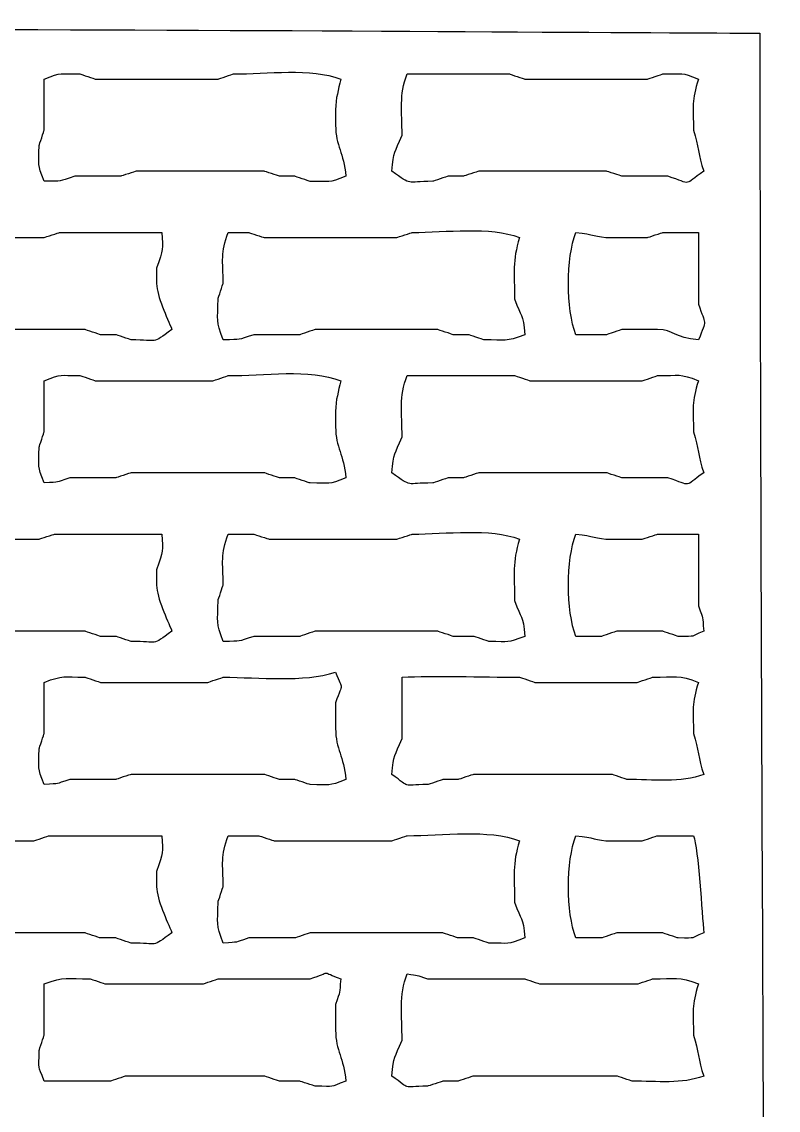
# Model space of a CAD drawing. Extents: x -149 to 150, y -212 to 234.
# Drawn here: x 130.22 to 142.75, y 78.55 to 96.58 of the extents above; entities that cross this region are included whole.
import ezdxf

# ---------------------------------------------------------------- set-up
doc = ezdxf.new("R2010")
doc.units = 0
doc.header["$MEASUREMENT"] = 0
doc.layers.add('EBENE_1', color=7, linetype='CONTINUOUS')

msp = doc.modelspace()

# ---------------------------------------------------------------- linework, layer by layer
at = {"layer": 'EBENE_1', "color": 250}
for points, knots in [([(142.4466, 96.392), (139.7389, 96.392), (118.5936, 96.5792), (117.8933, 96.3073), (117.8933, 96.3073), (117.6937, 95.7931), (117.6937, 36.0308), (117.8933, 35.5167), (117.8933, 35.5167), (118.3962, 35.3214), (141.9438, 35.3214), (142.4466, 35.5167), (142.4466, 35.5167), (142.7502, 36.2987), (142.5312, 62.6309), (142.5313, 65.9119), (142.5313, 65.9119), (142.5313, 76.0596), (142.4466, 86.3071), (142.4466, 96.392)], [0, 0, 0, 0, 0.1666667, 0.1666667, 0.1666667, 0.1666667, 0.3333333, 0.3333333, 0.3333333, 0.3333333, 0.5, 0.5, 0.5, 0.5, 0.6666667, 0.6666667, 0.6666667, 0.6666667, 1, 1, 1, 1]), ([(135.4193, 94.868), (135.4193, 94.868), (135.4193, 95.122), (135.4193, 95.122), (135.4193, 95.122), (135.4193, 95.3251), (135.4685, 95.4423), (135.504, 95.6299), (135.504, 95.6299), (135.0129, 95.8205), (134.2833, 95.7147), (133.726, 95.7147), (133.726, 95.7147), (133.7208, 95.7123), (133.4861, 95.635), (133.472, 95.63), (133.472, 95.63), (133.472, 95.63), (131.948, 95.63), (131.948, 95.63), (131.948, 95.63), (131.948, 95.63), (131.44, 95.63), (131.44, 95.63), (131.44, 95.63), (131.4348, 95.6323), (131.2001, 95.7095), (131.1859, 95.7147), (131.1859, 95.7147), (130.8282, 95.7146), (130.9041, 95.7506), (130.5933, 95.63), (130.5933, 95.63), (130.5933, 95.63), (130.5933, 94.7833), (130.5933, 94.7833), (130.5933, 94.7833), (130.591, 94.7782), (130.5137, 94.5435), (130.5086, 94.5293), (130.5086, 94.5293), (130.5086, 94.1717), (130.4727, 94.2475), (130.5933, 93.9367), (130.5933, 93.9367), (130.9262, 93.9439), (130.8023, 93.9244), (131.1013, 94.0212), (131.1013, 94.0212), (131.1013, 94.0212), (131.8633, 94.0212), (131.8633, 94.0212), (131.8633, 94.0212), (131.8684, 94.0237), (132.1031, 94.1009), (132.1173, 94.106), (132.1173, 94.106), (132.1173, 94.106), (133.0486, 94.106), (133.0486, 94.106), (133.0486, 94.106), (133.0486, 94.106), (133.8106, 94.106), (133.8106, 94.106), (133.8106, 94.106), (133.8106, 94.106), (134.234, 94.1059), (134.234, 94.1059), (134.234, 94.1059), (134.2391, 94.1037), (134.4738, 94.0264), (134.488, 94.0213), (134.488, 94.0213), (134.488, 94.0213), (134.742, 94.0213), (134.742, 94.0213), (134.742, 94.0213), (134.7471, 94.0189), (134.9818, 93.9418), (134.996, 93.9366), (134.996, 93.9366), (135.3536, 93.9367), (135.2779, 93.9007), (135.5886, 94.0213), (135.5886, 94.0213), (135.5585, 94.4129), (135.4193, 94.5141), (135.4193, 94.868)], [0, 0, 0, 0, 0.0434783, 0.0434783, 0.0434783, 0.0434783, 0.0869565, 0.0869565, 0.0869565, 0.0869565, 0.1304348, 0.1304348, 0.1304348, 0.1304348, 0.173913, 0.173913, 0.173913, 0.173913, 0.2173913, 0.2173913, 0.2173913, 0.2173913, 0.2608696, 0.2608696, 0.2608696, 0.2608696, 0.3043478, 0.3043478, 0.3043478, 0.3043478, 0.3478261, 0.3478261, 0.3478261, 0.3478261, 0.3913043, 0.3913043, 0.3913043, 0.3913043, 0.4347826, 0.4347826, 0.4347826, 0.4347826, 0.4782609, 0.4782609, 0.4782609, 0.4782609, 0.5217391, 0.5217391, 0.5217391, 0.5217391, 0.5652174, 0.5652174, 0.5652174, 0.5652174, 0.6086957, 0.6086957, 0.6086957, 0.6086957, 0.6521739, 0.6521739, 0.6521739, 0.6521739, 0.6956522, 0.6956522, 0.6956522, 0.6956522, 0.7391304, 0.7391304, 0.7391304, 0.7391304, 0.7826087, 0.7826087, 0.7826087, 0.7826087, 0.826087, 0.826087, 0.826087, 0.826087, 0.8695652, 0.8695652, 0.8695652, 0.8695652, 0.9130435, 0.9130435, 0.9130435, 0.9130435, 1, 1, 1, 1]), ([(141.346, 94.7832), (141.3459, 95.1824), (141.3122, 95.265), (141.4306, 95.63), (141.4306, 95.63), (141.1199, 95.7505), (141.1956, 95.7146), (140.838, 95.7147), (140.838, 95.7147), (140.8328, 95.7123), (140.598, 95.635), (140.584, 95.6299), (140.584, 95.6299), (140.584, 95.6299), (140.1606, 95.63), (140.1606, 95.63), (140.1606, 95.63), (140.1606, 95.63), (138.5519, 95.63), (138.5519, 95.63), (138.5519, 95.63), (138.5468, 95.6323), (138.3121, 95.7095), (138.298, 95.7147), (138.298, 95.7147), (138.298, 95.7147), (136.6046, 95.7146), (136.6046, 95.7146), (136.6046, 95.7146), (136.4686, 95.3644), (136.52, 95.0991), (136.5199, 94.6986), (136.5199, 94.6986), (136.4001, 94.3998), (136.3768, 94.446), (136.3506, 94.106), (136.3506, 94.106), (136.7039, 93.8542), (136.5622, 93.9366), (137.0279, 93.9367), (137.0279, 93.9367), (137.0331, 93.9389), (137.2678, 94.0161), (137.282, 94.0212), (137.282, 94.0212), (137.282, 94.0212), (137.536, 94.0212), (137.536, 94.0212), (137.536, 94.0212), (137.5411, 94.0237), (137.7758, 94.1008), (137.79, 94.106), (137.79, 94.106), (137.79, 94.106), (138.2133, 94.1059), (138.2133, 94.1059), (138.2133, 94.1059), (138.2133, 94.1059), (138.9752, 94.1059), (138.9752, 94.1059), (138.9752, 94.1059), (138.9752, 94.1059), (139.9066, 94.1059), (139.9066, 94.1059), (139.9066, 94.1059), (139.9118, 94.1037), (140.1464, 94.0263), (140.1606, 94.0213), (140.1606, 94.0213), (140.1606, 94.0213), (140.9226, 94.0213), (140.9226, 94.0213), (140.9226, 94.0213), (141.344, 93.8846), (141.1716, 93.8612), (141.5153, 94.1059), (141.5153, 94.1059), (141.43, 94.3689), (141.4312, 94.5203), (141.346, 94.7832)], [0, 0, 0, 0, 0.047619, 0.047619, 0.047619, 0.047619, 0.0952381, 0.0952381, 0.0952381, 0.0952381, 0.1428571, 0.1428571, 0.1428571, 0.1428571, 0.1904762, 0.1904762, 0.1904762, 0.1904762, 0.2380952, 0.2380952, 0.2380952, 0.2380952, 0.2857143, 0.2857143, 0.2857143, 0.2857143, 0.3333333, 0.3333333, 0.3333333, 0.3333333, 0.3809524, 0.3809524, 0.3809524, 0.3809524, 0.4285714, 0.4285714, 0.4285714, 0.4285714, 0.4761905, 0.4761905, 0.4761905, 0.4761905, 0.5238095, 0.5238095, 0.5238095, 0.5238095, 0.5714286, 0.5714286, 0.5714286, 0.5714286, 0.6190476, 0.6190476, 0.6190476, 0.6190476, 0.6666667, 0.6666667, 0.6666667, 0.6666667, 0.7142857, 0.7142857, 0.7142857, 0.7142857, 0.7619048, 0.7619048, 0.7619048, 0.7619048, 0.8095238, 0.8095238, 0.8095238, 0.8095238, 0.8571429, 0.8571429, 0.8571429, 0.8571429, 0.9047619, 0.9047619, 0.9047619, 0.9047619, 1, 1, 1, 1]), ([(138.3826, 91.9892), (138.3825, 92.4144), (138.342, 92.6193), (138.4673, 93.0052), (138.4673, 93.0052), (137.9761, 93.196), (137.2467, 93.0899), (136.6892, 93.0899), (136.6892, 93.0899), (136.6842, 93.0877), (136.4495, 93.0104), (136.4353, 93.0053), (136.4353, 93.0053), (136.4353, 93.0053), (134.6573, 93.0053), (134.6573, 93.0053), (134.6573, 93.0053), (134.6573, 93.0053), (134.234, 93.0052), (134.234, 93.0052), (134.234, 93.0052), (134.2288, 93.0077), (133.994, 93.0849), (133.98, 93.09), (133.98, 93.09), (133.98, 93.09), (133.6413, 93.0899), (133.6413, 93.0899), (133.6413, 93.0899), (133.5091, 92.7496), (133.5566, 92.627), (133.5566, 92.2432), (133.5566, 92.2432), (133.5542, 92.2381), (133.4771, 92.0034), (133.4719, 91.9892), (133.4719, 91.9892), (133.472, 91.6226), (133.4308, 91.636), (133.5566, 91.3119), (133.5566, 91.3119), (133.8895, 91.3192), (133.7657, 91.2996), (134.0646, 91.3967), (134.0646, 91.3967), (134.0646, 91.3967), (134.8266, 91.3967), (134.8266, 91.3967), (134.8266, 91.3967), (134.8318, 91.399), (135.0665, 91.4761), (135.0806, 91.4812), (135.0806, 91.4812), (135.0806, 91.4812), (136.0119, 91.4812), (136.0119, 91.4812), (136.0119, 91.4812), (136.0119, 91.4812), (136.6892, 91.4812), (136.6892, 91.4812), (136.6892, 91.4812), (136.6892, 91.4812), (137.1126, 91.4813), (137.1126, 91.4813), (137.1126, 91.4813), (137.1178, 91.479), (137.3524, 91.4017), (137.3666, 91.3967), (137.3666, 91.3967), (137.3666, 91.3967), (137.6206, 91.3966), (137.6206, 91.3966), (137.6206, 91.3966), (137.6258, 91.3942), (137.8605, 91.3171), (137.8746, 91.312), (137.8746, 91.312), (138.2412, 91.3119), (138.2278, 91.2709), (138.552, 91.3966), (138.552, 91.3966), (138.5233, 91.7699), (138.4955, 91.668), (138.3826, 91.9892)], [0, 0, 0, 0, 0.0454545, 0.0454545, 0.0454545, 0.0454545, 0.0909091, 0.0909091, 0.0909091, 0.0909091, 0.1363636, 0.1363636, 0.1363636, 0.1363636, 0.1818182, 0.1818182, 0.1818182, 0.1818182, 0.2272727, 0.2272727, 0.2272727, 0.2272727, 0.2727273, 0.2727273, 0.2727273, 0.2727273, 0.3181818, 0.3181818, 0.3181818, 0.3181818, 0.3636364, 0.3636364, 0.3636364, 0.3636364, 0.4090909, 0.4090909, 0.4090909, 0.4090909, 0.4545455, 0.4545455, 0.4545455, 0.4545455, 0.5, 0.5, 0.5, 0.5, 0.5454545, 0.5454545, 0.5454545, 0.5454545, 0.5909091, 0.5909091, 0.5909091, 0.5909091, 0.6363636, 0.6363636, 0.6363636, 0.6363636, 0.6818182, 0.6818182, 0.6818182, 0.6818182, 0.7272727, 0.7272727, 0.7272727, 0.7272727, 0.7727273, 0.7727273, 0.7727273, 0.7727273, 0.8181818, 0.8181818, 0.8181818, 0.8181818, 0.8636364, 0.8636364, 0.8636364, 0.8636364, 0.9090909, 0.9090909, 0.9090909, 0.9090909, 1, 1, 1, 1]), ([(132.456, 92.2433), (132.456, 92.2433), (132.456, 92.4973), (132.456, 92.4973), (132.456, 92.4973), (132.5631, 92.8277), (132.5591, 92.8016), (132.5406, 93.0899), (132.5406, 93.0899), (132.5406, 93.0899), (130.8473, 93.09), (130.8473, 93.09), (130.8473, 93.09), (130.8422, 93.0877), (130.6075, 93.0103), (130.5933, 93.0053), (130.5933, 93.0053), (130.5933, 93.0053), (128.9, 93.0052), (128.9, 93.0052), (128.9, 93.0052), (128.9, 93.0052), (128.392, 93.0053), (128.392, 93.0053), (128.392, 93.0053), (128.3867, 93.0077), (128.1521, 93.0848), (128.1379, 93.0899), (128.1379, 93.0899), (127.7898, 93.09), (127.9196, 93.1178), (127.6299, 93.0053), (127.6299, 93.0053), (127.6372, 92.6723), (127.6177, 92.7962), (127.7146, 92.4973), (127.7146, 92.4973), (127.7122, 92.4922), (127.6351, 92.2575), (127.6299, 92.2433), (127.6299, 92.2433), (127.6299, 92.2433), (127.63, 91.9893), (127.63, 91.9893), (127.63, 91.9893), (127.511, 91.6224), (127.4919, 91.7523), (127.63, 91.3967), (127.63, 91.3967), (127.9856, 91.2586), (127.8556, 91.2777), (128.2226, 91.3966), (128.2226, 91.3966), (128.2226, 91.3966), (128.9846, 91.3966), (128.9846, 91.3966), (128.9846, 91.3966), (128.9898, 91.399), (129.2245, 91.4762), (129.2386, 91.4813), (129.2386, 91.4813), (129.2386, 91.4813), (130.17, 91.4813), (130.17, 91.4813), (130.17, 91.4813), (130.17, 91.4813), (130.8473, 91.4813), (130.8473, 91.4813), (130.8473, 91.4813), (130.8473, 91.4813), (131.2706, 91.4812), (131.2706, 91.4812), (131.2706, 91.4812), (131.2758, 91.4789), (131.5105, 91.4018), (131.5246, 91.3967), (131.5246, 91.3967), (131.5246, 91.3967), (131.7786, 91.3967), (131.7786, 91.3967), (131.7786, 91.3967), (131.7838, 91.3942), (132.0185, 91.317), (132.0326, 91.3119), (132.0326, 91.3119), (132.4984, 91.312), (132.3566, 91.2296), (132.71, 91.4812), (132.71, 91.4812), (132.6309, 91.6781), (132.456, 92.0329), (132.456, 92.2433)], [0, 0, 0, 0, 0.0416667, 0.0416667, 0.0416667, 0.0416667, 0.0833333, 0.0833333, 0.0833333, 0.0833333, 0.125, 0.125, 0.125, 0.125, 0.1666667, 0.1666667, 0.1666667, 0.1666667, 0.2083333, 0.2083333, 0.2083333, 0.2083333, 0.25, 0.25, 0.25, 0.25, 0.2916667, 0.2916667, 0.2916667, 0.2916667, 0.3333333, 0.3333333, 0.3333333, 0.3333333, 0.375, 0.375, 0.375, 0.375, 0.4166667, 0.4166667, 0.4166667, 0.4166667, 0.4583333, 0.4583333, 0.4583333, 0.4583333, 0.5, 0.5, 0.5, 0.5, 0.5416667, 0.5416667, 0.5416667, 0.5416667, 0.5833333, 0.5833333, 0.5833333, 0.5833333, 0.625, 0.625, 0.625, 0.625, 0.6666667, 0.6666667, 0.6666667, 0.6666667, 0.7083333, 0.7083333, 0.7083333, 0.7083333, 0.75, 0.75, 0.75, 0.75, 0.7916667, 0.7916667, 0.7916667, 0.7916667, 0.8333333, 0.8333333, 0.8333333, 0.8333333, 0.875, 0.875, 0.875, 0.875, 0.9166667, 0.9166667, 0.9166667, 0.9166667, 1, 1, 1, 1]), ([(141.4306, 93.0899), (141.4306, 93.0899), (140.838, 93.0899), (140.838, 93.0899), (140.838, 93.0899), (140.8328, 93.0876), (140.5981, 93.0104), (140.584, 93.0052), (140.584, 93.0052), (140.584, 93.0052), (139.9913, 93.0052), (139.9913, 93.0052), (139.9913, 93.0052), (139.705, 93.0053), (139.7055, 93.0664), (139.3986, 93.09), (139.3986, 93.09), (139.2351, 92.6689), (139.235, 91.8178), (139.3986, 91.3966), (139.3986, 91.3966), (139.3986, 91.3966), (139.9066, 91.3966), (139.9066, 91.3966), (139.9066, 91.3966), (139.9118, 91.3989), (140.1465, 91.4762), (140.1606, 91.4812), (140.1606, 91.4812), (140.1606, 91.4812), (140.7533, 91.4812), (140.7533, 91.4812), (140.7533, 91.4812), (141.0291, 91.4813), (141.0286, 91.3429), (141.4306, 91.3119), (141.4306, 91.3119), (141.5687, 91.6677), (141.5496, 91.5377), (141.4305, 91.9046), (141.4305, 91.9046), (141.4305, 92.09), (141.4287, 93.0864), (141.4306, 93.0899)], [0, 0, 0, 0, 0.0833333, 0.0833333, 0.0833333, 0.0833333, 0.1666667, 0.1666667, 0.1666667, 0.1666667, 0.25, 0.25, 0.25, 0.25, 0.3333333, 0.3333333, 0.3333333, 0.3333333, 0.4166667, 0.4166667, 0.4166667, 0.4166667, 0.5, 0.5, 0.5, 0.5, 0.5833333, 0.5833333, 0.5833333, 0.5833333, 0.6666667, 0.6666667, 0.6666667, 0.6666667, 0.75, 0.75, 0.75, 0.75, 0.8333333, 0.8333333, 0.8333333, 0.8333333, 1, 1, 1, 1]), ([(135.4193, 89.8726), (135.4193, 89.8726), (135.4193, 90.1266), (135.4193, 90.1266), (135.4193, 90.1266), (135.4193, 90.3297), (135.4684, 90.4471), (135.5039, 90.6346), (135.5039, 90.6346), (134.9919, 90.8335), (134.2215, 90.7192), (133.6413, 90.7192), (133.6413, 90.7192), (133.6362, 90.717), (133.4015, 90.6397), (133.3873, 90.6347), (133.3873, 90.6347), (133.3873, 90.6347), (131.948, 90.6347), (131.948, 90.6347), (131.948, 90.6347), (131.948, 90.6347), (131.44, 90.6346), (131.44, 90.6346), (131.44, 90.6346), (131.4348, 90.6369), (131.2001, 90.7142), (131.186, 90.7192), (131.186, 90.7192), (130.8283, 90.7193), (130.9041, 90.7552), (130.5933, 90.6346), (130.5933, 90.6346), (130.5933, 90.6346), (130.5933, 89.7879), (130.5933, 89.7879), (130.5933, 89.7879), (130.591, 89.7828), (130.5137, 89.5481), (130.5086, 89.5339), (130.5086, 89.5339), (130.5086, 89.1763), (130.4727, 89.252), (130.5933, 88.9412), (130.5933, 88.9412), (130.884, 88.9641), (130.7459, 88.9381), (131.0166, 89.026), (131.0166, 89.026), (131.0166, 89.026), (131.7786, 89.026), (131.7786, 89.026), (131.7786, 89.026), (131.7838, 89.0283), (132.0185, 89.1055), (132.0326, 89.1107), (132.0326, 89.1107), (132.0326, 89.1107), (132.964, 89.1106), (132.964, 89.1106), (132.964, 89.1106), (132.964, 89.1106), (133.8106, 89.1106), (133.8106, 89.1106), (133.8106, 89.1106), (133.8106, 89.1106), (134.234, 89.1107), (134.234, 89.1107), (134.234, 89.1107), (134.2391, 89.1083), (134.4738, 89.031), (134.488, 89.026), (134.488, 89.026), (134.488, 89.026), (134.742, 89.0259), (134.742, 89.0259), (134.742, 89.0259), (134.747, 89.0237), (134.9818, 88.9464), (134.9959, 88.9413), (134.9959, 88.9413), (135.3536, 88.9413), (135.2779, 88.9053), (135.5885, 89.0259), (135.5885, 89.0259), (135.5584, 89.4176), (135.4193, 89.5186), (135.4193, 89.8726)], [0, 0, 0, 0, 0.0434783, 0.0434783, 0.0434783, 0.0434783, 0.0869565, 0.0869565, 0.0869565, 0.0869565, 0.1304348, 0.1304348, 0.1304348, 0.1304348, 0.173913, 0.173913, 0.173913, 0.173913, 0.2173913, 0.2173913, 0.2173913, 0.2173913, 0.2608696, 0.2608696, 0.2608696, 0.2608696, 0.3043478, 0.3043478, 0.3043478, 0.3043478, 0.3478261, 0.3478261, 0.3478261, 0.3478261, 0.3913043, 0.3913043, 0.3913043, 0.3913043, 0.4347826, 0.4347826, 0.4347826, 0.4347826, 0.4782609, 0.4782609, 0.4782609, 0.4782609, 0.5217391, 0.5217391, 0.5217391, 0.5217391, 0.5652174, 0.5652174, 0.5652174, 0.5652174, 0.6086957, 0.6086957, 0.6086957, 0.6086957, 0.6521739, 0.6521739, 0.6521739, 0.6521739, 0.6956522, 0.6956522, 0.6956522, 0.6956522, 0.7391304, 0.7391304, 0.7391304, 0.7391304, 0.7826087, 0.7826087, 0.7826087, 0.7826087, 0.826087, 0.826087, 0.826087, 0.826087, 0.8695652, 0.8695652, 0.8695652, 0.8695652, 0.9130435, 0.9130435, 0.9130435, 0.9130435, 1, 1, 1, 1]), ([(141.346, 89.788), (141.346, 90.1872), (141.3123, 90.2696), (141.4306, 90.6347), (141.4306, 90.6347), (141.1065, 90.7604), (141.1199, 90.7193), (140.7533, 90.7192), (140.7533, 90.7192), (140.7482, 90.717), (140.5135, 90.6397), (140.4993, 90.6347), (140.4993, 90.6347), (140.4993, 90.6347), (140.076, 90.6346), (140.076, 90.6346), (140.076, 90.6346), (140.076, 90.6346), (138.6366, 90.6346), (138.6366, 90.6346), (138.6366, 90.6346), (138.6315, 90.6369), (138.3968, 90.7142), (138.3826, 90.7192), (138.3826, 90.7192), (138.3826, 90.7192), (136.6045, 90.7193), (136.6045, 90.7193), (136.6045, 90.7193), (136.4685, 90.3689), (136.52, 90.1038), (136.52, 89.7033), (136.52, 89.7033), (136.4001, 89.4046), (136.3768, 89.4508), (136.3505, 89.1106), (136.3505, 89.1106), (136.704, 88.8588), (136.5622, 88.9413), (137.028, 88.9412), (137.028, 88.9412), (137.0331, 88.9436), (137.2678, 89.0209), (137.282, 89.026), (137.282, 89.026), (137.282, 89.026), (137.536, 89.026), (137.536, 89.026), (137.536, 89.026), (137.5411, 89.0282), (137.7758, 89.1055), (137.79, 89.1106), (137.79, 89.1106), (137.79, 89.1106), (138.2133, 89.1107), (138.2133, 89.1107), (138.2133, 89.1107), (138.2133, 89.1107), (138.9753, 89.1107), (138.9753, 89.1107), (138.9753, 89.1107), (138.9753, 89.1107), (139.9066, 89.1107), (139.9066, 89.1107), (139.9066, 89.1107), (139.9118, 89.1082), (140.1465, 89.031), (140.1606, 89.0259), (140.1606, 89.0259), (140.1606, 89.0259), (140.9226, 89.0259), (140.9226, 89.0259), (140.9226, 89.0259), (141.3441, 88.8894), (141.1716, 88.8657), (141.5153, 89.1107), (141.5153, 89.1107), (141.43, 89.3736), (141.4312, 89.5251), (141.346, 89.788)], [0, 0, 0, 0, 0.047619, 0.047619, 0.047619, 0.047619, 0.0952381, 0.0952381, 0.0952381, 0.0952381, 0.1428571, 0.1428571, 0.1428571, 0.1428571, 0.1904762, 0.1904762, 0.1904762, 0.1904762, 0.2380952, 0.2380952, 0.2380952, 0.2380952, 0.2857143, 0.2857143, 0.2857143, 0.2857143, 0.3333333, 0.3333333, 0.3333333, 0.3333333, 0.3809524, 0.3809524, 0.3809524, 0.3809524, 0.4285714, 0.4285714, 0.4285714, 0.4285714, 0.4761905, 0.4761905, 0.4761905, 0.4761905, 0.5238095, 0.5238095, 0.5238095, 0.5238095, 0.5714286, 0.5714286, 0.5714286, 0.5714286, 0.6190476, 0.6190476, 0.6190476, 0.6190476, 0.6666667, 0.6666667, 0.6666667, 0.6666667, 0.7142857, 0.7142857, 0.7142857, 0.7142857, 0.7619048, 0.7619048, 0.7619048, 0.7619048, 0.8095238, 0.8095238, 0.8095238, 0.8095238, 0.8571429, 0.8571429, 0.8571429, 0.8571429, 0.9047619, 0.9047619, 0.9047619, 0.9047619, 1, 1, 1, 1]), ([(138.3826, 86.994), (138.3826, 87.4192), (138.3421, 87.624), (138.4673, 88.01), (138.4673, 88.01), (137.9762, 88.2005), (137.2467, 88.0947), (136.6893, 88.0947), (136.6893, 88.0947), (136.6842, 88.0922), (136.4495, 88.015), (136.4353, 88.0099), (136.4353, 88.0099), (136.4353, 88.0099), (134.742, 88.0099), (134.742, 88.0099), (134.742, 88.0099), (134.742, 88.0099), (134.3186, 88.01), (134.3186, 88.01), (134.3186, 88.01), (134.3134, 88.0122), (134.0788, 88.0895), (134.0645, 88.0946), (134.0645, 88.0946), (134.0645, 88.0946), (133.6412, 88.0947), (133.6412, 88.0947), (133.6412, 88.0947), (133.5091, 87.7542), (133.5566, 87.6318), (133.5565, 87.248), (133.5565, 87.248), (133.5543, 87.2429), (133.4771, 87.0082), (133.472, 86.9939), (133.472, 86.9939), (133.472, 86.6273), (133.4308, 86.6407), (133.5566, 86.3167), (133.5566, 86.3167), (133.8895, 86.3239), (133.7657, 86.3044), (134.0646, 86.4012), (134.0646, 86.4012), (134.0646, 86.4012), (134.8266, 86.4012), (134.8266, 86.4012), (134.8266, 86.4012), (134.8318, 86.4036), (135.0665, 86.4809), (135.0806, 86.4859), (135.0806, 86.4859), (135.0806, 86.4859), (136.012, 86.486), (136.012, 86.486), (136.012, 86.486), (136.012, 86.486), (136.6046, 86.4859), (136.6046, 86.4859), (136.6046, 86.4859), (136.6046, 86.4859), (137.1126, 86.4859), (137.1126, 86.4859), (137.1126, 86.4859), (137.1178, 86.4836), (137.3525, 86.4064), (137.3666, 86.4012), (137.3666, 86.4012), (137.3666, 86.4012), (137.7053, 86.4013), (137.7053, 86.4013), (137.7053, 86.4013), (137.7104, 86.399), (137.9451, 86.3217), (137.9593, 86.3166), (137.9593, 86.3166), (138.3169, 86.3166), (138.2412, 86.2807), (138.552, 86.4013), (138.552, 86.4013), (138.5233, 86.7745), (138.4955, 86.6725), (138.3826, 86.994)], [0, 0, 0, 0, 0.0454545, 0.0454545, 0.0454545, 0.0454545, 0.0909091, 0.0909091, 0.0909091, 0.0909091, 0.1363636, 0.1363636, 0.1363636, 0.1363636, 0.1818182, 0.1818182, 0.1818182, 0.1818182, 0.2272727, 0.2272727, 0.2272727, 0.2272727, 0.2727273, 0.2727273, 0.2727273, 0.2727273, 0.3181818, 0.3181818, 0.3181818, 0.3181818, 0.3636364, 0.3636364, 0.3636364, 0.3636364, 0.4090909, 0.4090909, 0.4090909, 0.4090909, 0.4545455, 0.4545455, 0.4545455, 0.4545455, 0.5, 0.5, 0.5, 0.5, 0.5454545, 0.5454545, 0.5454545, 0.5454545, 0.5909091, 0.5909091, 0.5909091, 0.5909091, 0.6363636, 0.6363636, 0.6363636, 0.6363636, 0.6818182, 0.6818182, 0.6818182, 0.6818182, 0.7272727, 0.7272727, 0.7272727, 0.7272727, 0.7727273, 0.7727273, 0.7727273, 0.7727273, 0.8181818, 0.8181818, 0.8181818, 0.8181818, 0.8636364, 0.8636364, 0.8636364, 0.8636364, 0.9090909, 0.9090909, 0.9090909, 0.9090909, 1, 1, 1, 1]), ([(132.456, 87.2479), (132.456, 87.2479), (132.456, 87.5019), (132.456, 87.5019), (132.456, 87.5019), (132.5631, 87.8324), (132.5591, 87.8062), (132.5406, 88.0946), (132.5406, 88.0946), (132.5406, 88.0946), (130.7626, 88.0946), (130.7626, 88.0946), (130.7626, 88.0946), (130.7575, 88.0923), (130.5228, 88.0151), (130.5086, 88.01), (130.5086, 88.01), (130.5086, 88.01), (128.9846, 88.01), (128.9846, 88.01), (128.9846, 88.01), (128.9846, 88.01), (128.4766, 88.0099), (128.4766, 88.0099), (128.4766, 88.0099), (128.4715, 88.0122), (128.2368, 88.0896), (128.2226, 88.0947), (128.2226, 88.0947), (127.865, 88.0947), (127.9407, 88.1306), (127.63, 88.0099), (127.63, 88.0099), (127.6454, 87.809), (127.6791, 87.6902), (127.7145, 87.5019), (127.7145, 87.5019), (127.6294, 87.239), (127.6306, 87.0875), (127.5453, 86.8247), (127.5453, 86.8247), (127.5552, 86.3698), (127.4826, 86.6424), (127.7146, 86.3166), (127.7146, 86.3166), (128.0054, 86.3394), (127.8672, 86.3136), (128.138, 86.4013), (128.138, 86.4013), (128.138, 86.4013), (128.9, 86.4013), (128.9, 86.4013), (128.9, 86.4013), (128.9051, 86.4037), (129.1398, 86.4808), (129.154, 86.486), (129.154, 86.486), (129.154, 86.486), (130.0853, 86.4859), (130.0853, 86.4859), (130.0853, 86.4859), (130.0853, 86.4859), (130.8473, 86.4859), (130.8473, 86.4859), (130.8473, 86.4859), (130.8473, 86.4859), (131.2706, 86.486), (131.2706, 86.486), (131.2706, 86.486), (131.2758, 86.4837), (131.5105, 86.4063), (131.5246, 86.4013), (131.5246, 86.4013), (131.5246, 86.4013), (131.7786, 86.4012), (131.7786, 86.4012), (131.7786, 86.4012), (131.7837, 86.399), (132.0185, 86.3218), (132.0325, 86.3167), (132.0325, 86.3167), (132.4983, 86.3166), (132.3565, 86.2342), (132.71, 86.4859), (132.71, 86.4859), (132.631, 86.6829), (132.456, 87.0375), (132.456, 87.2479)], [0, 0, 0, 0, 0.0434783, 0.0434783, 0.0434783, 0.0434783, 0.0869565, 0.0869565, 0.0869565, 0.0869565, 0.1304348, 0.1304348, 0.1304348, 0.1304348, 0.173913, 0.173913, 0.173913, 0.173913, 0.2173913, 0.2173913, 0.2173913, 0.2173913, 0.2608696, 0.2608696, 0.2608696, 0.2608696, 0.3043478, 0.3043478, 0.3043478, 0.3043478, 0.3478261, 0.3478261, 0.3478261, 0.3478261, 0.3913043, 0.3913043, 0.3913043, 0.3913043, 0.4347826, 0.4347826, 0.4347826, 0.4347826, 0.4782609, 0.4782609, 0.4782609, 0.4782609, 0.5217391, 0.5217391, 0.5217391, 0.5217391, 0.5652174, 0.5652174, 0.5652174, 0.5652174, 0.6086957, 0.6086957, 0.6086957, 0.6086957, 0.6521739, 0.6521739, 0.6521739, 0.6521739, 0.6956522, 0.6956522, 0.6956522, 0.6956522, 0.7391304, 0.7391304, 0.7391304, 0.7391304, 0.7826087, 0.7826087, 0.7826087, 0.7826087, 0.826087, 0.826087, 0.826087, 0.826087, 0.8695652, 0.8695652, 0.8695652, 0.8695652, 0.9130435, 0.9130435, 0.9130435, 0.9130435, 1, 1, 1, 1]), ([(141.4306, 88.0947), (141.4306, 88.0947), (140.7533, 88.0947), (140.7533, 88.0947), (140.7533, 88.0947), (140.7482, 88.0923), (140.5135, 88.015), (140.4993, 88.0099), (140.4993, 88.0099), (140.4993, 88.0099), (139.9913, 88.01), (139.9913, 88.01), (139.9913, 88.01), (139.705, 88.01), (139.7055, 88.0711), (139.3986, 88.0946), (139.3986, 88.0946), (139.235, 87.6734), (139.2351, 86.8225), (139.3986, 86.4013), (139.3986, 86.4013), (139.3986, 86.4013), (139.822, 86.4012), (139.822, 86.4012), (139.822, 86.4012), (139.8271, 86.4037), (140.0617, 86.4808), (140.076, 86.486), (140.076, 86.486), (140.076, 86.486), (140.4993, 86.4859), (140.4993, 86.4859), (140.4993, 86.4859), (140.4993, 86.4859), (140.838, 86.486), (140.838, 86.486), (140.838, 86.486), (140.8431, 86.4837), (141.0778, 86.4063), (141.0919, 86.4012), (141.0919, 86.4012), (141.4321, 86.4013), (141.2595, 86.3866), (141.5153, 86.486), (141.5153, 86.486), (141.4925, 86.7766), (141.5184, 86.6386), (141.4306, 86.9092), (141.4306, 86.9092), (141.4306, 87.0947), (141.4286, 88.0911), (141.4306, 88.0947)], [0, 0, 0, 0, 0.0714286, 0.0714286, 0.0714286, 0.0714286, 0.1428571, 0.1428571, 0.1428571, 0.1428571, 0.2142857, 0.2142857, 0.2142857, 0.2142857, 0.2857143, 0.2857143, 0.2857143, 0.2857143, 0.3571429, 0.3571429, 0.3571429, 0.3571429, 0.4285714, 0.4285714, 0.4285714, 0.4285714, 0.5, 0.5, 0.5, 0.5, 0.5714286, 0.5714286, 0.5714286, 0.5714286, 0.6428571, 0.6428571, 0.6428571, 0.6428571, 0.7142857, 0.7142857, 0.7142857, 0.7142857, 0.7857143, 0.7857143, 0.7857143, 0.7857143, 0.8571429, 0.8571429, 0.8571429, 0.8571429, 1, 1, 1, 1]), ([(135.4193, 84.8773), (135.4193, 84.8773), (135.4192, 85.0467), (135.4192, 85.0467), (135.4192, 85.0467), (135.4192, 85.0467), (135.4193, 85.3007), (135.4193, 85.3007), (135.4193, 85.3007), (135.5424, 85.6804), (135.5454, 85.4646), (135.4192, 85.8087), (135.4192, 85.8087), (134.8817, 85.6344), (134.1557, 85.724), (133.5566, 85.7239), (133.5566, 85.7239), (133.5514, 85.7216), (133.3168, 85.6444), (133.3025, 85.6392), (133.3025, 85.6392), (133.3025, 85.6392), (132.0326, 85.6393), (132.0326, 85.6393), (132.0326, 85.6393), (132.0326, 85.6393), (131.5246, 85.6393), (131.5246, 85.6393), (131.5246, 85.6393), (131.5195, 85.6417), (131.2848, 85.7188), (131.2706, 85.724), (131.2706, 85.724), (130.904, 85.724), (130.9174, 85.7651), (130.5933, 85.6393), (130.5933, 85.6393), (130.5933, 85.6393), (130.5933, 84.7927), (130.5933, 84.7927), (130.5933, 84.7927), (130.5909, 84.7875), (130.5137, 84.5528), (130.5085, 84.5386), (130.5085, 84.5386), (130.5086, 84.1809), (130.4727, 84.2568), (130.5933, 83.946), (130.5933, 83.946), (130.884, 83.9688), (130.7458, 83.9429), (131.0166, 84.0306), (131.0166, 84.0306), (131.0166, 84.0306), (131.7786, 84.0307), (131.7786, 84.0307), (131.7786, 84.0307), (131.7838, 84.0329), (132.0184, 84.1103), (132.0326, 84.1152), (132.0326, 84.1152), (132.0326, 84.1152), (132.964, 84.1153), (132.964, 84.1153), (132.964, 84.1153), (132.964, 84.1153), (133.8105, 84.1153), (133.8105, 84.1153), (133.8105, 84.1153), (133.8105, 84.1153), (134.2339, 84.1152), (134.2339, 84.1152), (134.2339, 84.1152), (134.2391, 84.1129), (134.4738, 84.0358), (134.488, 84.0306), (134.488, 84.0306), (134.488, 84.0306), (134.742, 84.0307), (134.742, 84.0307), (134.742, 84.0307), (134.7471, 84.0283), (134.9818, 83.951), (134.996, 83.9459), (134.996, 83.9459), (135.3536, 83.9459), (135.2779, 83.91), (135.5886, 84.0307), (135.5886, 84.0307), (135.5585, 84.4221), (135.4193, 84.5234), (135.4193, 84.8773)], [0, 0, 0, 0, 0.0416667, 0.0416667, 0.0416667, 0.0416667, 0.0833333, 0.0833333, 0.0833333, 0.0833333, 0.125, 0.125, 0.125, 0.125, 0.1666667, 0.1666667, 0.1666667, 0.1666667, 0.2083333, 0.2083333, 0.2083333, 0.2083333, 0.25, 0.25, 0.25, 0.25, 0.2916667, 0.2916667, 0.2916667, 0.2916667, 0.3333333, 0.3333333, 0.3333333, 0.3333333, 0.375, 0.375, 0.375, 0.375, 0.4166667, 0.4166667, 0.4166667, 0.4166667, 0.4583333, 0.4583333, 0.4583333, 0.4583333, 0.5, 0.5, 0.5, 0.5, 0.5416667, 0.5416667, 0.5416667, 0.5416667, 0.5833333, 0.5833333, 0.5833333, 0.5833333, 0.625, 0.625, 0.625, 0.625, 0.6666667, 0.6666667, 0.6666667, 0.6666667, 0.7083333, 0.7083333, 0.7083333, 0.7083333, 0.75, 0.75, 0.75, 0.75, 0.7916667, 0.7916667, 0.7916667, 0.7916667, 0.8333333, 0.8333333, 0.8333333, 0.8333333, 0.875, 0.875, 0.875, 0.875, 0.9166667, 0.9166667, 0.9166667, 0.9166667, 1, 1, 1, 1]), ([(141.3459, 84.7926), (141.346, 85.1918), (141.3123, 85.2744), (141.4305, 85.6392), (141.4305, 85.6392), (141.0972, 85.7687), (141.0439, 85.724), (140.6686, 85.7239), (140.6686, 85.7239), (140.6635, 85.7216), (140.4288, 85.6444), (140.4146, 85.6392), (140.4146, 85.6392), (140.4146, 85.6392), (138.7213, 85.6393), (138.7213, 85.6393), (138.7213, 85.6393), (138.7162, 85.6417), (138.4815, 85.7188), (138.4673, 85.724), (138.4673, 85.724), (137.8355, 85.724), (137.0373, 85.757), (136.52, 85.7239), (136.52, 85.7239), (136.52, 85.7239), (136.52, 84.7079), (136.52, 84.7079), (136.52, 84.7079), (136.4, 84.4092), (136.3768, 84.4553), (136.3506, 84.1153), (136.3506, 84.1153), (136.687, 83.8756), (136.487, 83.9459), (136.9433, 83.9459), (136.9433, 83.9459), (136.9484, 83.9483), (137.1831, 84.0255), (137.1973, 84.0307), (137.1973, 84.0307), (137.1973, 84.0307), (137.4513, 84.0306), (137.4513, 84.0306), (137.4513, 84.0306), (137.4564, 84.0329), (137.6911, 84.1103), (137.7053, 84.1152), (137.7053, 84.1152), (137.7053, 84.1152), (138.1286, 84.1152), (138.1286, 84.1152), (138.1286, 84.1152), (138.1286, 84.1152), (138.7213, 84.1153), (138.7213, 84.1153), (138.7213, 84.1153), (138.7213, 84.1153), (139.9913, 84.1152), (139.9913, 84.1152), (139.9913, 84.1152), (139.9964, 84.113), (140.2311, 84.0358), (140.2453, 84.0307), (140.2453, 84.0307), (140.6659, 84.0306), (141.1501, 83.9736), (141.5153, 84.1152), (141.5153, 84.1152), (141.43, 84.3782), (141.4312, 84.5296), (141.3459, 84.7926)], [0, 0, 0, 0, 0.0526316, 0.0526316, 0.0526316, 0.0526316, 0.1052632, 0.1052632, 0.1052632, 0.1052632, 0.1578947, 0.1578947, 0.1578947, 0.1578947, 0.2105263, 0.2105263, 0.2105263, 0.2105263, 0.2631579, 0.2631579, 0.2631579, 0.2631579, 0.3157895, 0.3157895, 0.3157895, 0.3157895, 0.3684211, 0.3684211, 0.3684211, 0.3684211, 0.4210526, 0.4210526, 0.4210526, 0.4210526, 0.4736842, 0.4736842, 0.4736842, 0.4736842, 0.5263158, 0.5263158, 0.5263158, 0.5263158, 0.5789474, 0.5789474, 0.5789474, 0.5789474, 0.6315789, 0.6315789, 0.6315789, 0.6315789, 0.6842105, 0.6842105, 0.6842105, 0.6842105, 0.7368421, 0.7368421, 0.7368421, 0.7368421, 0.7894737, 0.7894737, 0.7894737, 0.7894737, 0.8421053, 0.8421053, 0.8421053, 0.8421053, 0.8947368, 0.8947368, 0.8947368, 0.8947368, 1, 1, 1, 1]), ([(132.456, 82.2527), (132.456, 82.2527), (132.456, 82.5067), (132.456, 82.5067), (132.456, 82.5067), (132.5631, 82.8371), (132.5591, 82.811), (132.5406, 83.0993), (132.5406, 83.0993), (132.5406, 83.0993), (130.678, 83.0993), (130.678, 83.0993), (130.678, 83.0993), (130.6727, 83.0969), (130.4381, 83.0198), (130.4239, 83.0146), (130.4239, 83.0146), (130.4239, 83.0146), (129.0693, 83.0146), (129.0693, 83.0146), (129.0693, 83.0146), (129.0693, 83.0146), (128.5613, 83.0147), (128.5613, 83.0147), (128.5613, 83.0147), (128.5562, 83.017), (128.3215, 83.0942), (128.3073, 83.0993), (128.3073, 83.0993), (127.9407, 83.0993), (127.9541, 83.1404), (127.63, 83.0147), (127.63, 83.0147), (127.6454, 82.8136), (127.6791, 82.6949), (127.7146, 82.5067), (127.7146, 82.5067), (127.6293, 82.2437), (127.6306, 82.0923), (127.5453, 81.8292), (127.5453, 81.8292), (127.5552, 81.3746), (127.4825, 81.647), (127.7146, 81.3213), (127.7146, 81.3213), (128.0054, 81.3442), (127.8671, 81.3182), (128.138, 81.4059), (128.138, 81.4059), (128.138, 81.4059), (128.9, 81.4059), (128.9, 81.4059), (128.9, 81.4059), (128.9051, 81.4082), (129.1397, 81.4856), (129.154, 81.4906), (129.154, 81.4906), (129.154, 81.4906), (130.0853, 81.4907), (130.0853, 81.4907), (130.0853, 81.4907), (130.0853, 81.4907), (130.8473, 81.4907), (130.8473, 81.4907), (130.8473, 81.4907), (130.8473, 81.4907), (131.2705, 81.4906), (131.2705, 81.4906), (131.2705, 81.4906), (131.2758, 81.4882), (131.5105, 81.4111), (131.5246, 81.4059), (131.5246, 81.4059), (131.5246, 81.4059), (131.7786, 81.406), (131.7786, 81.406), (131.7786, 81.406), (131.7838, 81.4037), (132.0184, 81.3263), (132.0326, 81.3213), (132.0326, 81.3213), (132.4984, 81.3213), (132.3566, 81.2389), (132.71, 81.4907), (132.71, 81.4907), (132.631, 81.6875), (132.456, 82.0423), (132.456, 82.2527)], [0, 0, 0, 0, 0.0434783, 0.0434783, 0.0434783, 0.0434783, 0.0869565, 0.0869565, 0.0869565, 0.0869565, 0.1304348, 0.1304348, 0.1304348, 0.1304348, 0.173913, 0.173913, 0.173913, 0.173913, 0.2173913, 0.2173913, 0.2173913, 0.2173913, 0.2608696, 0.2608696, 0.2608696, 0.2608696, 0.3043478, 0.3043478, 0.3043478, 0.3043478, 0.3478261, 0.3478261, 0.3478261, 0.3478261, 0.3913043, 0.3913043, 0.3913043, 0.3913043, 0.4347826, 0.4347826, 0.4347826, 0.4347826, 0.4782609, 0.4782609, 0.4782609, 0.4782609, 0.5217391, 0.5217391, 0.5217391, 0.5217391, 0.5652174, 0.5652174, 0.5652174, 0.5652174, 0.6086957, 0.6086957, 0.6086957, 0.6086957, 0.6521739, 0.6521739, 0.6521739, 0.6521739, 0.6956522, 0.6956522, 0.6956522, 0.6956522, 0.7391304, 0.7391304, 0.7391304, 0.7391304, 0.7826087, 0.7826087, 0.7826087, 0.7826087, 0.826087, 0.826087, 0.826087, 0.826087, 0.8695652, 0.8695652, 0.8695652, 0.8695652, 0.9130435, 0.9130435, 0.9130435, 0.9130435, 1, 1, 1, 1]), ([(138.3826, 81.9986), (138.3826, 82.4238), (138.3421, 82.6286), (138.4673, 83.0146), (138.4673, 83.0146), (137.9552, 83.2134), (137.1848, 83.0992), (136.6046, 83.0993), (136.6046, 83.0993), (136.5995, 83.097), (136.3648, 83.0197), (136.3506, 83.0147), (136.3506, 83.0147), (136.3506, 83.0147), (134.9113, 83.0147), (134.9113, 83.0147), (134.9113, 83.0147), (134.9113, 83.0147), (134.4033, 83.0146), (134.4033, 83.0146), (134.4033, 83.0146), (134.3982, 83.017), (134.1635, 83.0943), (134.1493, 83.0993), (134.1493, 83.0993), (134.1493, 83.0993), (133.6413, 83.0992), (133.6413, 83.0992), (133.6413, 83.0992), (133.5091, 82.7589), (133.5566, 82.6364), (133.5566, 82.2526), (133.5566, 82.2526), (133.5543, 82.2476), (133.4771, 82.0127), (133.472, 81.9987), (133.472, 81.9987), (133.472, 81.6321), (133.4308, 81.6455), (133.5566, 81.3213), (133.5566, 81.3213), (133.8474, 81.3441), (133.7092, 81.3181), (133.98, 81.4059), (133.98, 81.4059), (133.98, 81.4059), (134.742, 81.4059), (134.742, 81.4059), (134.742, 81.4059), (134.7471, 81.4083), (134.9818, 81.4855), (134.996, 81.4907), (134.996, 81.4907), (134.996, 81.4907), (135.9273, 81.4907), (135.9273, 81.4907), (135.9273, 81.4907), (135.9273, 81.4907), (136.774, 81.4907), (136.774, 81.4907), (136.774, 81.4907), (136.774, 81.4907), (137.1973, 81.4907), (137.1973, 81.4907), (137.1973, 81.4907), (137.2024, 81.4883), (137.4371, 81.411), (137.4513, 81.406), (137.4513, 81.406), (137.4513, 81.406), (137.7053, 81.4059), (137.7053, 81.4059), (137.7053, 81.4059), (137.7103, 81.4036), (137.9451, 81.3264), (137.9592, 81.3212), (137.9592, 81.3212), (138.3168, 81.3213), (138.2412, 81.2853), (138.5519, 81.4059), (138.5519, 81.4059), (138.5233, 81.7793), (138.4955, 81.6773), (138.3826, 81.9986)], [0, 0, 0, 0, 0.0454545, 0.0454545, 0.0454545, 0.0454545, 0.0909091, 0.0909091, 0.0909091, 0.0909091, 0.1363636, 0.1363636, 0.1363636, 0.1363636, 0.1818182, 0.1818182, 0.1818182, 0.1818182, 0.2272727, 0.2272727, 0.2272727, 0.2272727, 0.2727273, 0.2727273, 0.2727273, 0.2727273, 0.3181818, 0.3181818, 0.3181818, 0.3181818, 0.3636364, 0.3636364, 0.3636364, 0.3636364, 0.4090909, 0.4090909, 0.4090909, 0.4090909, 0.4545455, 0.4545455, 0.4545455, 0.4545455, 0.5, 0.5, 0.5, 0.5, 0.5454545, 0.5454545, 0.5454545, 0.5454545, 0.5909091, 0.5909091, 0.5909091, 0.5909091, 0.6363636, 0.6363636, 0.6363636, 0.6363636, 0.6818182, 0.6818182, 0.6818182, 0.6818182, 0.7272727, 0.7272727, 0.7272727, 0.7272727, 0.7727273, 0.7727273, 0.7727273, 0.7727273, 0.8181818, 0.8181818, 0.8181818, 0.8181818, 0.8636364, 0.8636364, 0.8636364, 0.8636364, 0.9090909, 0.9090909, 0.9090909, 0.9090909, 1, 1, 1, 1]), ([(141.346, 83.0993), (141.346, 83.0993), (140.7533, 83.0992), (140.7533, 83.0992), (140.7533, 83.0992), (140.7482, 83.097), (140.5135, 83.0198), (140.4993, 83.0147), (140.4993, 83.0147), (140.4993, 83.0147), (139.9913, 83.0146), (139.9913, 83.0146), (139.9913, 83.0146), (139.7049, 83.0146), (139.7055, 83.0757), (139.3986, 83.0992), (139.3986, 83.0992), (139.2351, 82.6782), (139.2351, 81.8271), (139.3985, 81.4059), (139.3985, 81.4059), (139.3985, 81.4059), (139.822, 81.406), (139.822, 81.406), (139.822, 81.406), (139.827, 81.4082), (140.0618, 81.4855), (140.0759, 81.4906), (140.0759, 81.4906), (140.0759, 81.4906), (140.4992, 81.4907), (140.4992, 81.4907), (140.4992, 81.4907), (140.4992, 81.4907), (140.838, 81.4906), (140.838, 81.4906), (140.838, 81.4906), (140.8431, 81.4882), (141.0777, 81.4111), (141.092, 81.4059), (141.092, 81.4059), (141.4322, 81.406), (141.2594, 81.3914), (141.5153, 81.4907), (141.5153, 81.4907), (141.4916, 81.7928), (141.4272, 82.8899), (141.346, 83.0993)], [0, 0, 0, 0, 0.0769231, 0.0769231, 0.0769231, 0.0769231, 0.1538462, 0.1538462, 0.1538462, 0.1538462, 0.2307692, 0.2307692, 0.2307692, 0.2307692, 0.3076923, 0.3076923, 0.3076923, 0.3076923, 0.3846154, 0.3846154, 0.3846154, 0.3846154, 0.4615385, 0.4615385, 0.4615385, 0.4615385, 0.5384615, 0.5384615, 0.5384615, 0.5384615, 0.6153846, 0.6153846, 0.6153846, 0.6153846, 0.6923077, 0.6923077, 0.6923077, 0.6923077, 0.7692308, 0.7692308, 0.7692308, 0.7692308, 0.8461538, 0.8461538, 0.8461538, 0.8461538, 1, 1, 1, 1]), ([(135.4193, 79.8819), (135.4193, 79.8819), (135.4193, 80.0512), (135.4193, 80.0512), (135.4193, 80.0512), (135.4193, 80.0512), (135.4192, 80.3052), (135.4192, 80.3052), (135.4192, 80.3052), (135.5017, 80.5538), (135.4834, 80.461), (135.504, 80.7286), (135.504, 80.7286), (135.1599, 80.8547), (135.3756, 80.8517), (134.996, 80.7287), (134.996, 80.7287), (134.996, 80.7287), (133.472, 80.7287), (133.472, 80.7287), (133.472, 80.7287), (133.4668, 80.7262), (133.232, 80.649), (133.218, 80.6439), (133.218, 80.6439), (133.218, 80.6439), (132.1173, 80.6439), (132.1173, 80.6439), (132.1173, 80.6439), (132.1173, 80.6439), (131.6093, 80.6439), (131.6093, 80.6439), (131.6093, 80.6439), (131.6041, 80.6462), (131.3695, 80.7236), (131.3552, 80.7286), (131.3552, 80.7286), (130.98, 80.7287), (130.9268, 80.7734), (130.5932, 80.6439), (130.5932, 80.6439), (130.5932, 80.6439), (130.5932, 79.7972), (130.5932, 79.7972), (130.5932, 79.7972), (130.591, 79.7922), (130.5137, 79.5574), (130.5086, 79.5433), (130.5086, 79.5433), (130.5086, 79.1953), (130.4808, 79.325), (130.5932, 79.0353), (130.5932, 79.0353), (130.5932, 79.0353), (131.694, 79.0352), (131.694, 79.0352), (131.694, 79.0352), (131.699, 79.0377), (131.9338, 79.1149), (131.9479, 79.12), (131.9479, 79.12), (131.9479, 79.12), (133.1333, 79.1199), (133.1333, 79.1199), (133.1333, 79.1199), (133.1333, 79.1199), (133.726, 79.12), (133.726, 79.12), (133.726, 79.12), (133.726, 79.12), (134.234, 79.12), (134.234, 79.12), (134.234, 79.12), (134.2391, 79.1177), (134.4738, 79.0403), (134.488, 79.0353), (134.488, 79.0353), (134.488, 79.0353), (134.8266, 79.0352), (134.8266, 79.0352), (134.8266, 79.0352), (134.8318, 79.033), (135.0665, 78.9558), (135.0806, 78.9507), (135.0806, 78.9507), (135.4287, 78.9506), (135.2989, 78.9228), (135.5886, 79.0352), (135.5886, 79.0352), (135.5585, 79.4269), (135.4193, 79.528), (135.4193, 79.8819)], [0, 0, 0, 0, 0.0416667, 0.0416667, 0.0416667, 0.0416667, 0.0833333, 0.0833333, 0.0833333, 0.0833333, 0.125, 0.125, 0.125, 0.125, 0.1666667, 0.1666667, 0.1666667, 0.1666667, 0.2083333, 0.2083333, 0.2083333, 0.2083333, 0.25, 0.25, 0.25, 0.25, 0.2916667, 0.2916667, 0.2916667, 0.2916667, 0.3333333, 0.3333333, 0.3333333, 0.3333333, 0.375, 0.375, 0.375, 0.375, 0.4166667, 0.4166667, 0.4166667, 0.4166667, 0.4583333, 0.4583333, 0.4583333, 0.4583333, 0.5, 0.5, 0.5, 0.5, 0.5416667, 0.5416667, 0.5416667, 0.5416667, 0.5833333, 0.5833333, 0.5833333, 0.5833333, 0.625, 0.625, 0.625, 0.625, 0.6666667, 0.6666667, 0.6666667, 0.6666667, 0.7083333, 0.7083333, 0.7083333, 0.7083333, 0.75, 0.75, 0.75, 0.75, 0.7916667, 0.7916667, 0.7916667, 0.7916667, 0.8333333, 0.8333333, 0.8333333, 0.8333333, 0.875, 0.875, 0.875, 0.875, 0.9166667, 0.9166667, 0.9166667, 0.9166667, 1, 1, 1, 1]), ([(141.346, 79.7973), (141.346, 80.1965), (141.3123, 80.279), (141.4306, 80.644), (141.4306, 80.644), (141.0972, 80.7735), (141.0439, 80.7286), (140.6685, 80.7287), (140.6685, 80.7287), (140.6635, 80.7263), (140.4288, 80.649), (140.4146, 80.6439), (140.4146, 80.6439), (140.4146, 80.6439), (138.806, 80.6439), (138.806, 80.6439), (138.806, 80.6439), (138.8008, 80.6462), (138.566, 80.7236), (138.552, 80.7286), (138.552, 80.7286), (138.552, 80.7286), (136.9433, 80.7286), (136.9433, 80.7286), (136.9433, 80.7286), (136.7351, 80.8034), (136.7981, 80.7759), (136.6046, 80.8133), (136.6046, 80.8133), (136.4672, 80.4593), (136.5199, 80.1215), (136.52, 79.7126), (136.52, 79.7126), (136.4001, 79.4139), (136.3767, 79.46), (136.3506, 79.1199), (136.3506, 79.1199), (136.687, 78.8803), (136.487, 78.9507), (136.9433, 78.9507), (136.9433, 78.9507), (136.9484, 78.9529), (137.183, 79.0303), (137.1973, 79.0352), (137.1973, 79.0352), (137.1973, 79.0352), (137.4513, 79.0353), (137.4513, 79.0353), (137.4513, 79.0353), (137.4564, 79.0377), (137.691, 79.1148), (137.7053, 79.12), (137.7053, 79.12), (137.7053, 79.12), (138.1286, 79.1199), (138.1286, 79.1199), (138.1286, 79.1199), (138.1286, 79.1199), (138.8906, 79.1199), (138.8906, 79.1199), (138.8906, 79.1199), (138.8906, 79.1199), (140.0759, 79.12), (140.0759, 79.12), (140.0759, 79.12), (140.0811, 79.1176), (140.3158, 79.0404), (140.33, 79.0352), (140.33, 79.0352), (140.747, 79.0352), (141.158, 78.9812), (141.5153, 79.12), (141.5153, 79.12), (141.43, 79.383), (141.4311, 79.5344), (141.346, 79.7973)], [0, 0, 0, 0, 0.05, 0.05, 0.05, 0.05, 0.1, 0.1, 0.1, 0.1, 0.15, 0.15, 0.15, 0.15, 0.2, 0.2, 0.2, 0.2, 0.25, 0.25, 0.25, 0.25, 0.3, 0.3, 0.3, 0.3, 0.35, 0.35, 0.35, 0.35, 0.4, 0.4, 0.4, 0.4, 0.45, 0.45, 0.45, 0.45, 0.5, 0.5, 0.5, 0.5, 0.55, 0.55, 0.55, 0.55, 0.6, 0.6, 0.6, 0.6, 0.65, 0.65, 0.65, 0.65, 0.7, 0.7, 0.7, 0.7, 0.75, 0.75, 0.75, 0.75, 0.8, 0.8, 0.8, 0.8, 0.85, 0.85, 0.85, 0.85, 0.9, 0.9, 0.9, 0.9, 1, 1, 1, 1])]:
    msp.add_open_spline(points, degree=3, knots=knots, dxfattribs=at)

doc.saveas('drawing.dxf')
